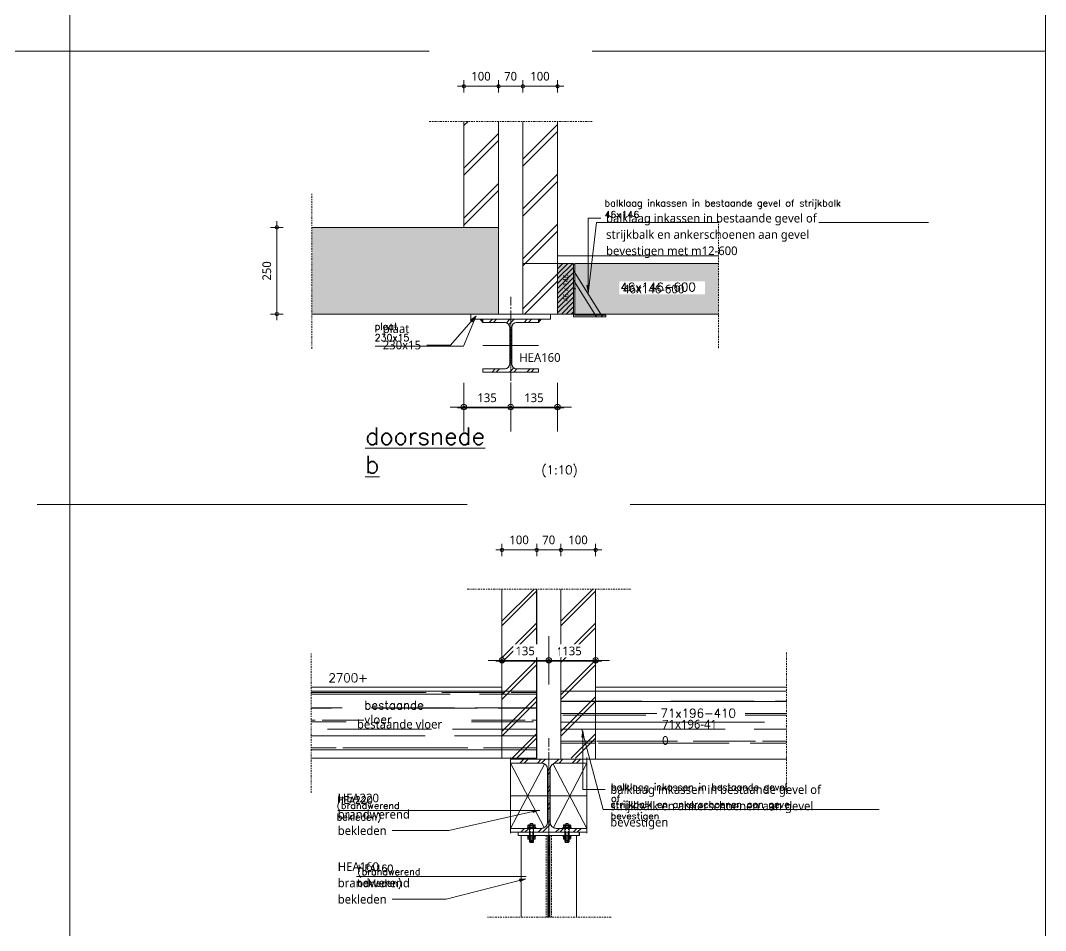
# Model space of a CAD drawing. Header units: millimetres. Extents: x -14163 to 55687, y -143 to 37302.
# Drawn here: x 26132 to 29086, y 31679 to 34302 of the extents above; entities that cross this region are included whole.
import ezdxf

# ---------------------------------------------------------------- set-up
doc = ezdxf.new("R2010")
doc.units = ezdxf.units.MM
for name, pattern in [('Dash', [6.35, 3.175, -3.175]), ('IMPORT-CENTER _3_', [1016, 635, -127, 127, -127]), ('IMPORT-DASHED2 _2_', [190.5, 127, -63.5]), ('MV_center', [15, 6, -3, 3, -3]), ('MV_hartlijn_staal', [6.6, 5, -0.8, 0, -0.8]), ('Streep 1_1', [2, 1, -1])]:
    doc.linetypes.add(name, pattern=pattern)
for name, color, linetype, lineweight in [('A-ANNO-DIMS', 211, 'Continuous', 13), ('A-ANNO-DIMS-10', 211, 'Continuous', 13), ('A-ANNO-NOTE', 131, 'Continuous', 18), ('A-DETL', 90, 'Continuous', 13), ('A-DETL-GENF', 92, 'Continuous', 18), ('A-DETL-GENF-HDLN', 1, 'Dash', 18), ('A-DETL-IDEN', 3, 'Continuous', 18), ('A-DETL-MEDM', 33, 'Continuous', 18), ('ARCERING', 55, 'Continuous', 13), ('AS', 1, 'IMPORT-CENTER _3_', 13), ('doorbraakdetails_dwg', 8, 'Continuous', 13), ('FUNDERING', 2, 'Continuous', 13), ('G-ANNO-TEXT', 231, 'Continuous', 13), ('MAATVOERING', 1, 'Continuous', 13), ('STAAL', 2, 'Continuous', 13)]:
    doc.layers.add(name, color=color, linetype=linetype, lineweight=lineweight)
doc.styles.add('RomanS', font='romans__.ttf', dxfattribs={"height": 635})
doc.styles.add('RomanS_1', font='romans__.ttf', dxfattribs={"height": 1270})
doc.styles.add('RomanS_2', font='romans__.ttf', dxfattribs={"height": 508})
doc.styles.add('Segoe UI', font='segoeui.ttf', dxfattribs={"height": 15})
doc.styles.add('Segoe UI_3', font='segoeui.ttf', dxfattribs={"height": 25})
doc.dimstyles.new('2_5_mm', dxfattribs={"dimscale": 304.8, "dimtxt": 26.184099, "dimasz": 0.032808, "dimexe": 0.059055, "dimexo": 0.0625, "dimgap": 0.029528, "dimtad": 1, "dimdec": 0, "dimzin": 0, "dimdsep": 46, "dimtxsty": 'Segoe UI_3', "dimblk1": 'DOTBLANK', "dimblk2": 'DOTBLANK', "dimsah": 1, "dimcen": 0.09, "dimdle": 0.059055, "dimazin": 0, "dimtfac": 1, "dimtdec": 4, "dimtix": 1, "dimtmove": 0, "dimatfit": 3, "dimfxl": 0.059055, "dimfxlon": 1, "dimtvp": 1, "dimtfill": 1, "dimtolj": 1, "dimtzin": 0, "dimarcsym": 2})
pattern_1 = [(45, (0, 0), (-71.84205, 71.84205), []), (45, (20.32, 0), (-71.84205, 71.84205), [])]

# ---------------------------------------------------------------- blocks, each defined once
blk = doc.blocks.new('doorbraakdetails_dwg_DOT2035-5098676-Details Constructie')
at = {"color": 250, "lineweight": 13}
for p, q in [((0, 17.78), (0, -17.78)), ((-5.08, 0), (10.16, 0))]:
    blk.add_line(p, q, dxfattribs=at)
blk.add_circle((0, 0), 2.03, dxfattribs=at)
blk = doc.blocks.new('doorbraakdetails_dwg_HE160A-5098843-Details Constructie')
at = {"layer": 'STAAL'}
for centre, start, end in [((-91.44, 264.16), 70.028763, 90), ((-91.44, 264.16), 25.028763, 64.971237), ((91.44, 264.16), 115.028763, 154.971237), ((91.44, 264.16), 90, 109.971237), ((-91.44, 264.16), 360, 19.971237), ((91.44, 264.16), 160.028763, 180), ((-91.44, -264.16), 295.028763, 334.971237), ((-91.44, -264.16), 340.028763, 0), ((91.44, -264.16), 180, 199.971237), ((91.44, -264.16), 205.028763, 244.971237), ((-91.44, -264.16), 270, 289.971237), ((91.44, -264.16), 250.028763, 270)]:
    blk.add_arc(centre, 76.2, start, end, dxfattribs=at)
blk = doc.blocks.new('doorbraakdetails_dwg_DOT2035-5098677-Details Constructie')
at = {"layer": 'MAATVOERING'}
for p, q in [((0, 17.78), (0, -17.78)), ((-5.08, 0), (10.16, 0))]:
    blk.add_line(p, q, dxfattribs=at)
blk.add_circle((0, 0), 2.03, dxfattribs=at)
blk = doc.blocks.new('doorbraakdetails_dwg-4168051-Details Constructie')
at = {"layer": 'ARCERING'}
h = blk.add_hatch(color=8, dxfattribs=at)
h.paths.add_polyline_path([(316572, 168743), (327076, 168743), (327076, 172451), (316572, 172451), (316572, 171067)])
h.paths.add_polyline_path([(326107, 170194), (319833, 170194), (319833, 171147), (326107, 171147)])
h = blk.add_hatch(dxfattribs=at)
h.set_pattern_fill('FP_44', color=256, style=0, pattern_type=2)
h.set_pattern_definition([(45, (260545.78, 88560.05), (-224.5064, 224.5064), [])])
h.paths.add_polyline_path([(314337, 131150), (314344, 131153), (314342, 131153)])
h.paths.add_polyline_path([(314554, 131423), (314557, 131431), (314556, 131431)])
h.paths.add_polyline_path([(314515, 135631), (314512, 135638), (314512, 135636)])
h.paths.add_polyline_path([(314241, 135848), (314234, 135851), (314234, 135850)])
at = {"color": 250, "lineweight": 13}
for p, q in [((311741, 143391), (314154, 143391)), ((315170, 143391), (317583, 143391)), ((299207, 132402), (314005, 132402)), ((300577, 127564), (313016, 127564))]:
    blk.add_line(p, q, dxfattribs=at)
at = {"color": 250, "lineweight": 13, "flags": 128}
blk.add_lwpolyline([(317088, 138317), (318630, 132478), (338854, 132478)], dxfattribs=at)
at = {"color": 2, "lineweight": 13}
for centre, start, end in [((314116, 135410), 73.34868, 90), ((315208, 135410), 90, 106.65132), ((314116, 135410), 56.59269, 67.98717), ((314116, 135410), 39.61981, 50.38019), ((314116, 135410), 22.01283, 33.40731), ((314116, 135410), 0, 16.65132), ((315208, 135410), 163.34868, 180), ((315208, 135410), 146.59269, 157.98717), ((315208, 135410), 129.61981, 140.38019), ((315208, 135410), 112.01283, 123.40731), ((314116, 131549), 326.59269, 337.98717), ((314116, 131549), 343.34868, 0), ((315208, 131549), 180, 196.65132), ((315208, 131549), 202.01283, 213.40731), ((314116, 131549), 270, 286.65132), ((314116, 131549), 292.01283, 303.40731), ((314116, 131549), 309.61981, 320.38019), ((315208, 131549), 219.61981, 230.38019), ((315208, 131549), 236.59269, 247.98717), ((315208, 131549), 253.34868, 270)]:
    blk.add_arc(centre, 457, start, end, dxfattribs=at)
at = {"layer": 'ARCERING'}
for p, q in [((311233, 146259), (313579, 148606)), ((315551, 146259), (317897, 148606)), ((311233, 145922), (313773, 148462)), ((315551, 145922), (318091, 148462)), ((311233, 143565), (313773, 146105)), ((311233, 143228), (313773, 145768)), ((315551, 143565), (318091, 146105)), ((315551, 143228), (318091, 145768)), ((311233, 140871), (313773, 143411)), ((315551, 140871), (318091, 143411)), ((311233, 140534), (313773, 143074)), ((315551, 140534), (318091, 143074)), ((297260, 141032), (305682, 141032)), ((297260, 140926), (307450, 140926)), ((311233, 138177), (313773, 140717)), ((311233, 137840), (313773, 140380)), ((311900, 141032), (313773, 141032)), ((315551, 138177), (318091, 140717)), ((315551, 137840), (318091, 140380)), ((323605, 140401), (329701, 140401)), ((331225, 140401), (332064, 140401)), ((297260, 139905), (299525, 139905)), ((297260, 139889), (298763, 139889)), ((301659, 139905), (307755, 139905)), ((301811, 139889), (309431, 139889)), ((297260, 139005), (297559, 139005)), ((297260, 138883), (299830, 138883)), ((298062, 139005), (301116, 139005)), ((313424, 139005), (313773, 139005)), ((329046, 139502), (332064, 139502)), ((329046, 139380), (332064, 139380)), ((298459, 138365), (306079, 138365)), ((329701, 138359), (332064, 138359)), ((297260, 137862), (305621, 137862)), ((311973, 136223), (313773, 138023)), ((312310, 136223), (313773, 137686)), ((315551, 137475), (318091, 137475)), ((316291, 136223), (318091, 138023)), ((316628, 136223), (318091, 137686)), ((318185, 137475), (324092, 137475)), ((325235, 137475), (329807, 137475)), ((330310, 137475), (332064, 137475)), ((297260, 136978), (299083, 136978)), ((299586, 136978), (308730, 136978)), ((299830, 136841), (305926, 136841)), ((321776, 137338), (327872, 137338))]:
    blk.add_line(p, q, dxfattribs=at)
at = {"layer": 'ARCERING', "flags": 128}
for points in [[(306825, 141032), (311233, 141032), (311397, 141032)], [(309584, 140926), (311233, 140926), (313773, 140926)], [(315551, 140401), (318091, 140401), (321471, 140401)], [(315551, 140386), (318091, 140386), (332064, 140386)], [(309279, 139905), (311233, 139905), (313773, 139905)], [(310955, 139889), (311233, 139889), (313773, 139889)], [(308993, 139005), (311233, 139005), (312921, 139005)], [(308993, 138883), (311233, 138883), (313546, 138883)], [(315551, 139502), (318091, 139502), (322568, 139502)], [(315551, 138862), (318091, 138862), (330463, 138862)], [(315680, 139380), (318091, 139380), (321776, 139380)], [(307603, 138365), (311233, 138365), (313773, 138365)], [(315551, 138359), (318091, 138359), (327567, 138359)], [(307755, 137862), (311233, 137862), (313773, 137862)], [(297697, 136841), (297260, 136841), (302726, 136841)], [(307450, 136841), (311233, 136841), (313773, 136841), (311233, 136841), (304250, 136841)], [(309873, 136978), (311233, 136978), (313773, 136978)], [(319642, 137338), (318298, 137338), (327110, 137338)], [(330158, 137338), (332064, 137338), (329396, 137338)]]:
    blk.add_lwpolyline(points, dxfattribs=at)
blk.add_lwpolyline([(318091, 137338), (315551, 137338)], close=True, dxfattribs=at)
at = {"layer": 'AS'}
for p, q in [((316471, 170597), (316640, 170597)), ((311873, 170013), (311873, 168362)), ((311873, 164501), (311873, 163414)), ((314662, 137692), (314662, 136146)), ((314662, 130812), (314662, 124592)), ((314662, 130812), (314662, 129324))]:
    blk.add_line(p, q, dxfattribs=at)
at = {"layer": 'FUNDERING'}
for p, q in [((316572, 172451), (316572, 168656)), ((316471, 168743), (316471, 168554)), ((315551, 136146), (315551, 141125))]:
    blk.add_line(p, q, dxfattribs=at)
at = {"layer": 'FUNDERING', "color": 1}
for p, q in [((311233, 136223), (311233, 148606)), ((313773, 148606), (313773, 136223)), ((315551, 141125), (315551, 148606)), ((318091, 136146), (318091, 148606))]:
    blk.add_line(p, q, dxfattribs=at)
at = {"layer": 'MAATVOERING'}
for p, q in [((279604, 98107), (279604, 223774)), ((305904, 188003), (256010, 188003)), ((351028, 188003), (317842, 188003)), ((279604, 98107), (279604, 180977)), ((334434, 175460), (342460, 175460)), ((308952, 161936), (311365, 161936)), ((314794, 161936), (312381, 161936)), ((277210, 154801), (308693, 154801)), ((320631, 154801), (351028, 154801))]:
    blk.add_line(p, q, dxfattribs=at)
at = {"layer": 'MAATVOERING', "flags": 128}
for points in [[(351028, 223774), (351028, 2540), (2540, 2540), (2540, 91785)], [(317536, 170249), (318147, 175460), (327076, 175460)], [(301952, 166396), (308406, 166396), (309352, 168605)]]:
    blk.add_lwpolyline(points, dxfattribs=at)
at = {"layer": 'STAAL', "color": 1}
for p, q in [((315302, 173010), (327076, 173010)), ((311233, 141430), (297260, 141430)), ((313773, 141125), (297260, 141125)), ((318091, 141430), (332064, 141430)), ((313773, 136223), (297260, 136223)), ((313303, 130812), (313303, 130203)), ((315901, 130812), (315901, 130203)), ((312630, 130565), (312630, 124592)), ((316694, 130565), (316694, 124592))]:
    blk.add_line(p, q, dxfattribs=at)
at = {"layer": 'STAAL'}
for p, q in [((316471, 172401), (316572, 172401)), ((318602, 168554), (316471, 171944)), ((316572, 172451), (327076, 172451)), ((318152, 168554), (316471, 171228)), ((312762, 168743), (310984, 168743)), ((316471, 168743), (327076, 168743)), ((315551, 141125), (332064, 141125)), ((317456, 136146), (332064, 136146))]:
    blk.add_line(p, q, dxfattribs=at)
at = {"layer": 'STAAL', "color": 1, "linetype": 'IMPORT-DASHED2 _2_'}
for p, q in [((314459, 130565), (314459, 124592)), ((314865, 130565), (314865, 124592))]:
    blk.add_line(p, q, dxfattribs=at)
at = {"layer": 'STAAL', "flags": 128}
for points in [[(308952, 168743), (308952, 168362), (309642, 168362)], [(314105, 168362), (314794, 168362), (314794, 168743)], [(316471, 168554), (318848, 168554), (318848, 168656), (316572, 168656)]]:
    blk.add_lwpolyline(points, dxfattribs=at)
at = {"layer": 'STAAL', "color": 1, "flags": 128}
for points in [[(314353, 135800), (311868, 131092), (311868, 135867), (314324, 131145)], [(315000, 131145), (317456, 135867), (317456, 131092), (314971, 135800)], [(313494, 131092), (313494, 131446), (313303, 131446), (313303, 131092)], [(316091, 131092), (316091, 131446), (315901, 131446), (315901, 131092)], [(312427, 130768), (312427, 130565), (316897, 130565), (316897, 130768)], [(313303, 130203), (313494, 130203), (313494, 130812)], [(315901, 130203), (316091, 130203), (316091, 130812)]]:
    blk.add_lwpolyline(points, dxfattribs=at)
for points in [[(313156, 131134), (313641, 131134), (313641, 131273), (313156, 131273)], [(315753, 131134), (316238, 131134), (316238, 131273), (315753, 131273)], [(313156, 130391), (313641, 130391), (313641, 130529), (313156, 130529)], [(315753, 130391), (316238, 130391), (316238, 130529), (315753, 130529)]]:
    blk.add_lwpolyline(points, close=True, dxfattribs=at)
for name, p, xscale, yscale, zscale in [('doorbraakdetails_dwg_HE160A-5098843-Details Constructie', (311873, 166431), 5, 5, 5), ('doorbraakdetails_dwg_DOT2035-5098677-Details Constructie', (311873, 161936), 100, 100, 100), ('doorbraakdetails_dwg_DOT2035-5098677-Details Constructie', (315302, 161936), 100, 100, 100), ('doorbraakdetails_dwg_DOT2035-5098676-Details Constructie', (314662, 143391), 100, 100, 100), ('doorbraakdetails_dwg_DOT2035-5098676-Details Constructie', (318091, 143391), 100, 100, 100)]:
    blk.add_blockref(name, p, dxfattribs=dict(xscale=xscale, yscale=yscale, zscale=zscale))
at = {"xscale": 100, "yscale": 100, "zscale": 100, "rotation": 180}
for name, p in [('doorbraakdetails_dwg_DOT2035-5098677-Details Constructie', (308444, 161936)), ('doorbraakdetails_dwg_DOT2035-5098677-Details Constructie', (311873, 161936)), ('doorbraakdetails_dwg_DOT2035-5098676-Details Constructie', (311233, 143391)), ('doorbraakdetails_dwg_DOT2035-5098676-Details Constructie', (314662, 143391))]:
    blk.add_blockref(name, p, dxfattribs=at)
at = {"color": 6, "lineweight": 13, "insert": (301228, 160444), "char_height": 1270, "width": 11898.77, "attachment_point": 1, "line_spacing_factor": 0.983083, "style": 'RomanS_1'}
blk.add_mtext('\\Ldoorsnede\\Pb', dxfattribs=at)
at = {"color": 2, "lineweight": 13, "char_height": 635, "width": 2203.84, "attachment_point": 2, "line_spacing_factor": 0.983083, "style": 'RomanS'}
for insert in [(312947, 144322), (316004, 144322)]:
    blk.add_mtext('135', dxfattribs=dict(at, insert=insert))
at = {"layer": 'MAATVOERING', "color": 2, "line_spacing_factor": 0.983083}
for s, insert, char_height, width, attachment_point, style in [('balklaag inkassen in bestaande gevel of strijkbalk\\P46x146', (318742, 177121), 508, 24458.27, 1, 'RomanS_2'), ('46x146-600', (319901, 171044), 635, 7454.39, 1, 'RomanS'), ('plaat\\P230x15', (301907, 168108), 508, 3440.99, 1, 'RomanS_2'), ('HEA160', (312497, 165751), 635, 4415.41, 1, 'RomanS'), ('135', (310159, 162731), 508, 1763.82, 2, 'RomanS_2'), ('135', (313588, 162731), 508, 1763.82, 2, 'RomanS_2'), ('(1:10)', (314117, 157649), 635, 3618.94, 1, 'RomanS'), ('2700+', (298526, 142426), 635, 3889.58, 1, 'RomanS'), ('bestaande\\Pvloer', (301154, 140437), 635, 5923.3, 1, 'RomanS'), ('71x196-410', (322839, 139841), 635, 7454.39, 1, 'RomanS'), ('balklaag inkassen in bestaande gevel\\Pof', (319222, 134374), 508, 18133.28, 1, 'RomanS_2'), ('(brandwerend\\Pbekleden)', (299132, 133017), 508, 6287.85, 1, 'RomanS_2'), ('HEA220', (299171, 133423), 508, 3533.82, 1, 'RomanS_2'), ('strijkbalk en ankerschoenen aan gevel\\Pbevestigen', (319184, 133093), 508, 18671.71, 1, 'RomanS_2'), ('HEA160', (300689, 128414), 508, 3533.82, 1, 'RomanS_2'), ('(brandwerend\\Pbekleden)', (300651, 128179), 508, 6287.85, 1, 'RomanS_2')]:
    blk.add_mtext(s, dxfattribs=dict(at, insert=insert, char_height=char_height, width=width, attachment_point=attachment_point, style=style))
blk = doc.blocks.new('28 Staalprofielen- IPE_HEA_HEB 2d - HEA160-V103-Details Constructie')
at = {"layer": 'A-DETL-GENF', "lineweight": 13}
h = blk.add_hatch(dxfattribs=at)
h.set_pattern_fill('FP_199', color=256, style=0, pattern_type=2)
h.set_pattern_definition([(45, (-27544.907, -33364.364), (-25.144717, 25.144717), []), (45, (-27544.907, -33326.264), (-25.144717, 25.144717), [])])
h.paths.add_polyline_path([(-80, -76), (80, -76), (80, -67), (18, -67), (14.1, -66.5), (10.5, -65), (7.4, -62.6), (5, -59.5), (3.5, -55.9), (3, -52), (3, 52), (3.5, 55.9), (5, 59.5), (7.4, 62.6), (10.5, 65), (14.1, 66.5), (18, 67), (80, 67), (80, 76), (-80, 76), (-80, 67), (-18, 67), (-14.1, 66.5), (-10.5, 65), (-7.4, 62.6), (-5, 59.5), (-3.5, 55.9), (-3, 52), (-3, -52), (-3.5, -55.9), (-5, -59.5), (-7.4, -62.6), (-10.5, -65), (-14.1, -66.5), (-18, -67), (-80, -67)])
at = {"layer": 'A-DETL-GENF'}
for p, q in [((80, 76), (-80, 76)), ((-80, 76), (-80, 67)), ((80, 76), (-80, 76)), ((-80, 76), (-80, 67)), ((-80, 67), (-18, 67)), ((-80, 67), (-18, 67)), ((18, 67), (80, 67)), ((80, 67), (18, 67)), ((80, 67), (80, 76)), ((80, 76), (80, 67)), ((-3, 52), (-3, -52)), ((-3, 52), (-3, -52)), ((3, -52), (3, 52)), ((3, 52), (3, -52)), ((-80, 0), (80, 0)), ((-18, -67), (-80, -67)), ((-80, -67), (-80, -76)), ((-80, -76), (-80, -67)), ((-80, -67), (-18, -67)), ((-80, -76), (80, -76)), ((80, -76), (-80, -76)), ((80, -67), (18, -67)), ((80, -67), (18, -67)), ((80, -76), (80, -67)), ((80, -76), (80, -67))]:
    blk.add_line(p, q, dxfattribs=at)
at = {"layer": 'A-DETL-GENF', "linetype": 'MV_hartlijn_staal', "lineweight": 13}
blk.add_line((0, 81), (0, -76), dxfattribs=at)
at = {"layer": 'A-DETL-GENF'}
for centre, start, end in [((-18, 52), 0, 90), ((-18, 52), 360, 90), ((18, 52), 90, 180), ((18, 52), 90, 180), ((-18, -52), 270, 0), ((-18, -52), 270, 0), ((18, -52), 180, 270), ((18, -52), 180, 270)]:
    blk.add_arc(centre, 15, start, end, dxfattribs=at)
blk = doc.blocks.new('00 hout_rechthoekig_sls - Vuren 46x146-V104-Details Constructie')
at = {"layer": 'A-DETL-GENF', "lineweight": 13}
blk.add_hatch(color=256, dxfattribs=at).paths.add_polyline_path([(0, -46), (146, -46), (146, 0), (0, 0)])
at = {"layer": 'A-DETL-MEDM', "lineweight": 13}
h = blk.add_hatch(dxfattribs=at)
h.set_pattern_fill('FP_200', color=256, style=0, pattern_type=2)
h.set_pattern_definition([(315, (-33455.364, 27679.907), (7.0710678, 7.0710678), [])])
h.paths.add_polyline_path([(0, -46), (146, -46), (146, 0), (0, 0)])
at = {"layer": 'A-DETL-MEDM'}
for p, q in [((0, 0), (146, 0)), ((0, -46), (0, 0)), ((146, 0), (146, -46)), ((146, 0), (146, -46)), ((146, 0), (146, -46)), ((146, -46), (0, -46)), ((146, -46), (0, -46))]:
    blk.add_line(p, q, dxfattribs=at)
blk = doc.blocks.new('28 Staalprofielen- IPE_HEA_HEB 2d - HEA220-V111-Details Constructie')
at = {"layer": 'A-DETL-GENF', "lineweight": 13}
h = blk.add_hatch(dxfattribs=at)
h.set_pattern_fill('FP_206', color=256, style=0, pattern_type=2)
h.set_pattern_definition([(45, (-27654.7, -32067.042), (-25.144717, 25.144717), []), (45, (-27654.7, -32028.942), (-25.144717, 25.144717), [])])
h.paths.add_polyline_path([(110, -105), (110, -94), (21.5, -94), (16.8, -93.4), (12.5, -91.6), (8.8, -88.7), (5.9, -85), (4.1, -80.7), (3.5, -76), (3.5, 76), (4.1, 80.7), (5.9, 85), (8.8, 88.7), (12.5, 91.6), (16.8, 93.4), (21.5, 94), (110, 94), (110, 105), (-110, 105), (-110, 94), (-21.5, 94), (-16.8, 93.4), (-12.5, 91.6), (-8.8, 88.7), (-5.9, 85), (-4.1, 80.7), (-3.5, 76), (-3.5, -76), (-4.1, -80.7), (-5.9, -85), (-8.8, -88.7), (-12.5, -91.6), (-16.8, -93.4), (-21.5, -94), (-110, -94), (-110, -105)])
at = {"layer": 'A-DETL-GENF'}
for p, q in [((110, 105), (-110, 105)), ((-110, 105), (-110, 94)), ((110, 105), (-110, 105)), ((-110, 105), (-110, 94)), ((-110, 94), (-21.5, 94)), ((-110, 94), (-21.5, 94)), ((21.5, 94), (110, 94)), ((110, 94), (21.5, 94)), ((110, 94), (110, 105)), ((110, 105), (110, 94)), ((-3.5, 76), (-3.5, -76)), ((-3.5, 76), (-3.5, -76)), ((3.5, -76), (3.5, 76)), ((3.5, 76), (3.5, -76)), ((-110, 0), (110, 0)), ((-21.5, -94), (-110, -94)), ((-110, -94), (-110, -105)), ((-110, -105), (-110, -94)), ((-110, -94), (-21.5, -94)), ((-110, -105), (110, -105)), ((110, -105), (-110, -105)), ((110, -94), (21.5, -94)), ((110, -94), (21.5, -94)), ((110, -105), (110, -94)), ((110, -105), (110, -94))]:
    blk.add_line(p, q, dxfattribs=at)
at = {"layer": 'A-DETL-GENF', "linetype": 'MV_hartlijn_staal', "lineweight": 13}
blk.add_line((0, 110), (0, -105), dxfattribs=at)
at = {"layer": 'A-DETL-GENF'}
for centre, start, end in [((-21.5, 76), 0, 90), ((-21.5, 76), 360, 90), ((21.5, 76), 90, 180), ((21.5, 76), 90, 180), ((-21.5, -76), 270, 0), ((-21.5, -76), 270, 0), ((21.5, -76), 180, 270), ((21.5, -76), 180, 270)]:
    blk.add_arc(centre, 18, start, end, dxfattribs=at)
blk = doc.blocks.new('00 bout_moer - M12-4299274-Details Constructie')
at = {"layer": 'A-DETL-GENF'}
for p, q in [((-10.5, 9.4), (-9.5, 10.5)), ((-10.5, 9.4), (-9, 6)), ((-10.5, -9), (-10.5, 9.4)), ((-9, 6), (-10.5, 2.6)), ((-10.5, 2.6), (-10.5, -2.6)), ((-9.5, 10.5), (-3.2, 10.5)), ((-9, 6), (-3.8, 6)), ((-2.2, 2.6), (-3.8, 6)), ((-3.8, 6), (-2.2, 9.4)), ((-3.2, 10.5), (-2.2, 9.4)), ((-2.2, 0), (-2.2, 12)), ((-2.2, 12), (0, 12)), ((-2.2, 9.4), (-2.2, 0)), ((-2.2, -2.6), (-2.2, 2.6)), ((-2.2, -12), (-2.2, 0)), ((-2.2, 0), (-2.2, -9)), ((0, 12), (0, -12)), ((20.7, -12), (20.7, 12)), ((20.7, 12), (23, 12)), ((23, 12), (23, 0)), ((23, 9), (24.1, 10.5)), ((23, 0), (23, 9)), ((23, 9), (24.5, 5.8)), ((24.5, 5.8), (23, 2.6)), ((23, 2.6), (23, -2.6)), ((23, -9.4), (23, 0)), ((23, 0), (23, -12)), ((24.1, 10.5), (30.3, 10.5)), ((29.7, 5.8), (24.5, 5.8)), ((29.7, 5.8), (31.2, 9)), ((31.2, 2.6), (29.7, 5.8)), ((30.3, 10.5), (31.2, 9)), ((31.2, 9), (31.2, -9.4)), ((31.2, -2.6), (31.2, 2.6)), ((-10.5, -2.6), (-9, -5.8)), ((-9, -5.8), (-10.5, -9)), ((-9.5, -10.5), (-10.5, -9)), ((-3.4, -10.5), (-9.5, -10.5)), ((-9, -5.8), (-3.8, -5.8)), ((-3.8, -5.8), (-2.2, -2.6)), ((-2.2, -9), (-3.8, -5.8)), ((-2.2, -9), (-3.4, -10.5)), ((0, -12), (-2.2, -12)), ((23, -12), (20.7, -12)), ((23, -2.6), (24.5, -6)), ((24.5, -6), (23, -9.4)), ((24, -10.5), (23, -9.4)), ((30.2, -10.5), (24, -10.5)), ((29.7, -6), (24.5, -6)), ((29.7, -6), (31.2, -2.6)), ((31.2, -9.4), (29.7, -6)), ((31.2, -9.4), (30.2, -10.5))]:
    blk.add_line(p, q, dxfattribs=at)
at = {"layer": 'A-DETL-GENF', "linetype": 'Streep 1_1', "lineweight": 13}
for p, q in [((0, 6), (38.4, 6)), ((40.4, 4.5), (38.4, 6)), ((38.4, -6), (38.4, 6)), ((40.4, 4.5), (40.4, -4.5)), ((0, -6), (38.4, -6)), ((40.4, -4.5), (38.4, -6))]:
    blk.add_line(p, q, dxfattribs=at)
at = {"layer": 'A-DETL-GENF-HDLN'}
for p, q in [((0, 6), (1.5, 4.5)), ((0, 6), (0, -6)), ((1.5, 4.5), (38.4, 4.5)), ((0, -6), (1.5, -4.5)), ((1.5, -4.5), (38.4, -4.5))]:
    blk.add_line(p, q, dxfattribs=at)
blk = doc.blocks.new('NLRS_00_DI_maskeer - Type 1-4234379-Details Constructie')
at = {"layer": 'A-DETL-GENF', "linetype": 'MV_center'}
blk.add_line((350, 0), (-100, 0), dxfattribs=at)
blk = doc.blocks.new('NLRS_00_DI_maskeer - Type 1-4234586-Details Constructie')
at = {"layer": 'A-DETL-GENF', "linetype": 'MV_center'}
blk.add_line((268, 0), (-100, 0), dxfattribs=at)
blk = doc.blocks.new('NLRS_00_DI_maskeer - Type 1-4235016-Details Constructie')
at = {"layer": 'A-DETL-GENF', "linetype": 'MV_center'}
blk.add_line((370, 0), (-100, 0), dxfattribs=at)
blk = doc.blocks.new('NLRS_00_DI_maskeer - Type 1-4235014-Details Constructie')
at = {"layer": 'A-DETL-GENF', "linetype": 'MV_center'}
blk.add_line((260, 0), (-100, 0), dxfattribs=at)
blk = doc.blocks.new('NLRS_00_DI_maskeer - Type 1-4235017-Details Constructie')
at = {"layer": 'A-DETL-GENF', "linetype": 'MV_center'}
blk.add_line((305, 0), (-100, 0), dxfattribs=at)
blk = doc.blocks.new('NLRS_00_DI_maskeer - Type 1-4235033-Details Constructie')
at = {"layer": 'A-DETL-GENF', "linetype": 'MV_center'}
blk.add_line((308, 0), (-100, 0), dxfattribs=at)
blk = doc.blocks.new('DIMBLOCK199-Details Constructie')
at = {"layer": 'A-ANNO-DIMS-10'}
for p, q in [((26870.7, 33723.4), (26870.7, 33437.4)), ((26870.7, 33705.4), (26852.7, 33705.4)), ((26870.7, 33705.4), (26888.7, 33705.4)), ((26870.7, 33455.4), (26852.7, 33455.4)), ((26870.7, 33455.4), (26888.7, 33455.4))]:
    blk.add_line(p, q, dxfattribs=at)
for centre in [(26870.7, 33705.4), (26870.7, 33455.4)]:
    blk.add_circle(centre, 5, dxfattribs=at)
at = {"layer": 'A-ANNO-DIMS-10', "color": 0, "insert": (26829.1, 33551.8), "char_height": 25, "width": 68.555, "attachment_point": 1, "rotation": 90, "line_spacing_factor": 1.142579, "style": 'Segoe UI_3', "bg_fill": 3, "box_fill_scale": 1.25, "bg_fill_color": 9, "bg_fill_true_color": 13158600, "bg_fill_transparency": 0}
blk.add_mtext('250', dxfattribs=at)
blk = doc.blocks.new('_DotBlank')
at = {"color": 0, "linetype": 'ByBlock', "lineweight": -2}
blk.add_line((-0.5, 0), (-1, 0), dxfattribs=at)
blk.add_circle((0, 0), 0.5, dxfattribs=at)
blk = doc.blocks.new('DIMBLOCK200-Details Constructie')
at = {"layer": 'A-ANNO-DIMS-10'}
for p, q in [((27409.9, 34111.9), (27409.9, 34129.9)), ((27509.9, 34111.9), (27509.9, 34129.9)), ((27391.9, 34111.9), (27509.9, 34111.9)), ((27409.9, 34111.9), (27409.9, 34093.9)), ((27509.9, 34111.9), (27509.9, 34093.9))]:
    blk.add_line(p, q, dxfattribs=at)
for centre in [(27409.9, 34111.9), (27509.9, 34111.9)]:
    blk.add_circle(centre, 5, dxfattribs=at)
at = {"layer": 'A-ANNO-DIMS-10', "color": 0, "insert": (27431.3, 34153.5), "char_height": 25, "width": 68.555, "attachment_point": 1, "line_spacing_factor": 1.142579, "style": 'Segoe UI_3', "bg_fill": 3, "box_fill_scale": 1.25, "bg_fill_color": 9, "bg_fill_true_color": 13158600, "bg_fill_transparency": 0}
blk.add_mtext('100', dxfattribs=at)
blk = doc.blocks.new('DIMBLOCK201-Details Constructie')
at = {"layer": 'A-ANNO-DIMS-10'}
for p, q in [((27509.9, 34111.9), (27509.9, 34129.9)), ((27579.9, 34111.9), (27579.9, 34129.9)), ((27509.9, 34111.9), (27579.9, 34111.9)), ((27509.9, 34111.9), (27509.9, 34093.9)), ((27579.9, 34111.9), (27579.9, 34093.9))]:
    blk.add_line(p, q, dxfattribs=at)
for centre in [(27509.9, 34111.9), (27579.9, 34111.9)]:
    blk.add_circle(centre, 5, dxfattribs=at)
at = {"layer": 'A-ANNO-DIMS-10', "color": 0, "insert": (27525.9, 34153.5), "char_height": 25, "width": 45.703, "attachment_point": 1, "line_spacing_factor": 1.142579, "style": 'Segoe UI_3', "bg_fill": 3, "box_fill_scale": 1.25, "bg_fill_color": 9, "bg_fill_true_color": 13158600, "bg_fill_transparency": 0}
blk.add_mtext('70', dxfattribs=at)
blk = doc.blocks.new('DIMBLOCK202-Details Constructie')
at = {"layer": 'A-ANNO-DIMS-10'}
for p, q in [((27579.9, 34111.9), (27579.9, 34129.9)), ((27679.9, 34111.9), (27679.9, 34129.9)), ((27579.9, 34111.9), (27697.9, 34111.9)), ((27579.9, 34111.9), (27579.9, 34093.9)), ((27679.9, 34111.9), (27679.9, 34093.9))]:
    blk.add_line(p, q, dxfattribs=at)
for centre in [(27579.9, 34111.9), (27679.9, 34111.9)]:
    blk.add_circle(centre, 5, dxfattribs=at)
at = {"layer": 'A-ANNO-DIMS-10', "color": 0, "insert": (27601.3, 34153.5), "char_height": 25, "width": 68.555, "attachment_point": 1, "line_spacing_factor": 1.142579, "style": 'Segoe UI_3', "bg_fill": 3, "box_fill_scale": 1.25, "bg_fill_color": 9, "bg_fill_true_color": 13158600, "bg_fill_transparency": 0}
blk.add_mtext('100', dxfattribs=at)
blk = doc.blocks.new('DIMBLOCK203-Details Constructie')
at = {"layer": 'A-ANNO-DIMS-10'}
for p, q in [((27391.9, 33185.1), (27544.9, 33185.1)), ((27409.9, 33185.1), (27409.9, 33203.1)), ((27409.9, 33185.1), (27409.9, 33167.1)), ((27544.9, 33185.1), (27544.9, 33203.1)), ((27544.9, 33185.1), (27544.9, 33167.1))]:
    blk.add_line(p, q, dxfattribs=at)
for centre in [(27409.9, 33185.1), (27544.9, 33185.1)]:
    blk.add_circle(centre, 5, dxfattribs=at)
at = {"layer": 'A-ANNO-DIMS-10', "color": 0, "insert": (27448.8, 33226.7), "char_height": 25, "width": 68.555, "attachment_point": 1, "line_spacing_factor": 1.142579, "style": 'Segoe UI_3', "bg_fill": 3, "box_fill_scale": 1.25, "bg_fill_color": 9, "bg_fill_true_color": 13158600, "bg_fill_transparency": 0}
blk.add_mtext('135', dxfattribs=at)
blk = doc.blocks.new('DIMBLOCK204-Details Constructie')
at = {"layer": 'A-ANNO-DIMS-10'}
for p, q in [((27544.9, 33185.1), (27544.9, 33203.1)), ((27544.9, 33185.1), (27697.9, 33185.1)), ((27544.9, 33185.1), (27544.9, 33167.1)), ((27679.9, 33185.1), (27679.9, 33203.1)), ((27679.9, 33185.1), (27679.9, 33167.1))]:
    blk.add_line(p, q, dxfattribs=at)
for centre in [(27544.9, 33185.1), (27679.9, 33185.1)]:
    blk.add_circle(centre, 5, dxfattribs=at)
at = {"layer": 'A-ANNO-DIMS-10', "color": 0, "insert": (27583.8, 33226.7), "char_height": 25, "width": 68.555, "attachment_point": 1, "line_spacing_factor": 1.142579, "style": 'Segoe UI_3', "bg_fill": 3, "box_fill_scale": 1.25, "bg_fill_color": 9, "bg_fill_true_color": 13158600, "bg_fill_transparency": 0}
blk.add_mtext('135', dxfattribs=at)
blk = doc.blocks.new('DIMBLOCK210-Details Constructie')
at = {"layer": 'A-ANNO-DIMS-10'}
for p, q in [((27519.7, 32455.2), (27519.7, 32473.2)), ((27654.7, 32455.2), (27654.7, 32473.2)), ((27501.7, 32455.2), (27654.7, 32455.2)), ((27519.7, 32455.2), (27519.7, 32437.2)), ((27654.7, 32455.2), (27654.7, 32437.2))]:
    blk.add_line(p, q, dxfattribs=at)
for centre in [(27519.7, 32455.2), (27654.7, 32455.2)]:
    blk.add_circle(centre, 5, dxfattribs=at)
at = {"layer": 'A-ANNO-DIMS-10', "color": 0, "insert": (27558.6, 32496.9), "char_height": 25, "width": 68.555, "attachment_point": 1, "line_spacing_factor": 1.142579, "style": 'Segoe UI_3', "bg_fill": 3, "box_fill_scale": 1.25, "bg_fill_color": 9, "bg_fill_true_color": 13158600, "bg_fill_transparency": 0}
blk.add_mtext('135', dxfattribs=at)
blk = doc.blocks.new('DIMBLOCK211-Details Constructie')
at = {"layer": 'A-ANNO-DIMS-10'}
for p, q in [((27654.7, 32455.2), (27654.7, 32473.2)), ((27789.7, 32455.2), (27789.7, 32473.2)), ((27654.7, 32455.2), (27807.7, 32455.2)), ((27654.7, 32455.2), (27654.7, 32437.2)), ((27789.7, 32455.2), (27789.7, 32437.2))]:
    blk.add_line(p, q, dxfattribs=at)
for centre in [(27654.7, 32455.2), (27789.7, 32455.2)]:
    blk.add_circle(centre, 5, dxfattribs=at)
at = {"layer": 'A-ANNO-DIMS-10', "color": 0, "insert": (27693.6, 32496.9), "char_height": 25, "width": 68.555, "attachment_point": 1, "line_spacing_factor": 1.142579, "style": 'Segoe UI_3', "bg_fill": 3, "box_fill_scale": 1.25, "bg_fill_color": 9, "bg_fill_true_color": 13158600, "bg_fill_transparency": 0}
blk.add_mtext('135', dxfattribs=at)
blk = doc.blocks.new('DIMBLOCK212-Details Constructie')
at = {"layer": 'A-ANNO-DIMS-10'}
for p, q in [((27501.7, 32775.4), (27619.7, 32775.4)), ((27519.7, 32775.4), (27519.7, 32793.4)), ((27519.7, 32775.4), (27519.7, 32757.4)), ((27619.7, 32775.4), (27619.7, 32793.4)), ((27619.7, 32775.4), (27619.7, 32757.4))]:
    blk.add_line(p, q, dxfattribs=at)
for centre in [(27519.7, 32775.4), (27619.7, 32775.4)]:
    blk.add_circle(centre, 5, dxfattribs=at)
at = {"layer": 'A-ANNO-DIMS-10', "color": 0, "insert": (27541.1, 32817), "char_height": 25, "width": 68.555, "attachment_point": 1, "line_spacing_factor": 1.142579, "style": 'Segoe UI_3', "bg_fill": 3, "box_fill_scale": 1.25, "bg_fill_color": 9, "bg_fill_true_color": 13158600, "bg_fill_transparency": 0}
blk.add_mtext('100', dxfattribs=at)
blk = doc.blocks.new('DIMBLOCK213-Details Constructie')
at = {"layer": 'A-ANNO-DIMS-10'}
for p, q in [((27619.7, 32775.4), (27619.7, 32793.4)), ((27619.7, 32775.4), (27689.7, 32775.4)), ((27619.7, 32775.4), (27619.7, 32757.4)), ((27689.7, 32775.4), (27689.7, 32793.4)), ((27689.7, 32775.4), (27689.7, 32757.4))]:
    blk.add_line(p, q, dxfattribs=at)
for centre in [(27619.7, 32775.4), (27689.7, 32775.4)]:
    blk.add_circle(centre, 5, dxfattribs=at)
at = {"layer": 'A-ANNO-DIMS-10', "color": 0, "insert": (27635.7, 32817), "char_height": 25, "width": 45.703, "attachment_point": 1, "line_spacing_factor": 1.142579, "style": 'Segoe UI_3', "bg_fill": 3, "box_fill_scale": 1.25, "bg_fill_color": 9, "bg_fill_true_color": 13158600, "bg_fill_transparency": 0}
blk.add_mtext('70', dxfattribs=at)
blk = doc.blocks.new('DIMBLOCK214-Details Constructie')
at = {"layer": 'A-ANNO-DIMS-10'}
for p, q in [((27689.7, 32775.4), (27689.7, 32793.4)), ((27689.7, 32775.4), (27807.7, 32775.4)), ((27689.7, 32775.4), (27689.7, 32757.4)), ((27789.7, 32775.4), (27789.7, 32793.4)), ((27789.7, 32775.4), (27789.7, 32757.4))]:
    blk.add_line(p, q, dxfattribs=at)
for centre in [(27689.7, 32775.4), (27789.7, 32775.4)]:
    blk.add_circle(centre, 5, dxfattribs=at)
at = {"layer": 'A-ANNO-DIMS-10', "color": 0, "insert": (27711.1, 32817), "char_height": 25, "width": 68.555, "attachment_point": 1, "line_spacing_factor": 1.142579, "style": 'Segoe UI_3', "bg_fill": 3, "box_fill_scale": 1.25, "bg_fill_color": 9, "bg_fill_true_color": 13158600, "bg_fill_transparency": 0}
blk.add_mtext('100', dxfattribs=at)

msp = doc.modelspace()

# ---------------------------------------------------------------- hatches: boundary and pattern name
at = {"layer": 'A-DETL-GENF', "lineweight": 13}
h = msp.add_hatch(dxfattribs=at)
h.set_pattern_fill('FP_115', color=254, style=0, pattern_type=2)
h.set_pattern_definition(pattern_1)
h.paths.add_polyline_path([(27509.9, 33705.4), (27509.9, 34010.9), (27409.9, 34010.9), (27409.9, 33705.4)])
h = msp.add_hatch(dxfattribs=at)
h.set_pattern_fill('FP_115', color=254, style=0, pattern_type=2)
h.set_pattern_definition(pattern_1)
h.paths.add_polyline_path([(27579.9, 33455.4), (27679.9, 33455.4), (27679.9, 34010.9), (27579.9, 34010.9), (27579.9, 33704.3)])
at = {"layer": 'A-DETL-GENF'}
for color, points in [(9, [(27509.9, 33455.4), (27509.9, 33705.4), (26971.5, 33705.4), (26971.5, 33455.4), (27373.9, 33455.4)]), (7, [(27464.9, 33431.4), (27464.9, 33440.4), (27457.1, 33440.4)]), (7, [(27624.9, 33431.4), (27632.8, 33440.4), (27624.9, 33440.4)])]:
    msp.add_hatch(color=color, dxfattribs=at).paths.add_polyline_path(points)
at = {"layer": 'G-ANNO-TEXT'}
for points in [[(27767.7, 33520.2), (27770.8, 33538.2), (27764.5, 33538.2)], [(27443.6, 33448.9), (27429.4, 33437.4), (27434.2, 33433.2)], [(27752.7, 32253.7), (27749.5, 32235.7), (27755.8, 32235.7)], [(27626.1, 32025.3), (27607.8, 32024.4), (27609.2, 32018.2)], [(27588.7, 31827.5), (27570.5, 31826.1), (27572, 31819.9)]]:
    msp.add_hatch(color=7, dxfattribs=at).paths.add_polyline_path(points)

# ---------------------------------------------------------------- linework, layer by layer
at = {"layer": 'A-DETL', "lineweight": 18}
for p, q in [((27409.9, 33705.4), (27409.9, 34010.9)), ((27509.9, 33705.4), (27509.9, 34010.9)), ((27579.9, 33455.4), (27579.9, 34010.9)), ((27679.9, 33601.4), (27679.9, 34010.9)), ((26971.5, 33705.4), (27509.9, 33705.4)), ((27509.9, 33705.4), (27509.9, 33455.4)), ((27579.9, 33601.4), (27679.9, 33601.4)), ((27679.9, 33623.4), (28143.5, 33623.4)), ((27679.9, 33601.4), (27679.9, 33455.4)), ((27679.9, 33601.4), (27725.9, 33601.4)), ((27725.9, 33601.4), (27725.9, 33447.9)), ((27725.9, 33599.4), (27729.9, 33599.4)), ((27729.9, 33601.4), (28143.5, 33601.4)), ((27729.9, 33601.4), (27729.9, 33451.9)), ((27809.8, 33447.9), (27725.9, 33581.4)), ((27792.1, 33447.9), (27725.9, 33553.2)), ((27509.9, 33455.4), (26971.5, 33455.4)), ((27659.9, 33455.4), (27429.9, 33455.4)), ((27429.9, 33440.4), (27429.9, 33455.4)), ((27659.9, 33440.4), (27659.9, 33455.4)), ((27659.9, 33455.4), (27679.9, 33455.4)), ((27679.9, 33455.4), (28143.5, 33455.4)), ((27725.9, 33447.9), (27819.5, 33447.9)), ((27819.5, 33451.9), (27729.9, 33451.9)), ((27819.5, 33447.9), (27819.5, 33451.9)), ((27429.9, 33440.4), (27659.9, 33440.4)), ((27464.9, 33431.4), (27457.1, 33440.4)), ((27624.9, 33431.4), (27632.8, 33440.4)), ((27519.7, 32175), (27519.7, 32662.6)), ((27619.7, 32662.6), (27619.7, 32175)), ((27689.7, 32368), (27689.7, 32662.6)), ((27789.7, 32172), (27789.7, 32662.6)), ((27519.7, 32380), (26969.6, 32380)), ((27619.7, 32368), (26969.6, 32368)), ((27689.7, 32172), (27689.7, 32368)), ((27689.7, 32368), (28339.8, 32368)), ((27789.7, 32380), (28339.8, 32380)), ((27544.7, 31959.3), (27544.7, 32177)), ((27764.7, 31959.3), (27764.7, 32177)), ((27619.7, 32175), (26969.6, 32175)), ((27544.7, 32161), (27641.4, 31975)), ((27642.5, 32158.4), (27544.7, 31973)), ((27764.7, 31973), (27666.9, 32158.4)), ((27668, 31975), (27764.7, 32161)), ((27764.7, 32172), (28339.8, 32172)), ((27566.7, 31962), (27566.7, 31952.3)), ((27566.7, 31952.3), (27742.7, 31952.3)), ((27574.7, 31952.3), (27574.7, 31717.1)), ((27651.7, 31952.3), (27651.7, 31717.1)), ((27657.7, 31952.3), (27657.7, 31717.1)), ((27734.7, 31952.3), (27734.7, 31717.1)), ((27742.7, 31952.3), (27742.7, 31962))]:
    msp.add_line(p, q, dxfattribs=at)
at = {"layer": 'A-DETL', "linetype": 'MV_hartlijn_staal'}
msp.add_line((27654.7, 31952.3), (27654.7, 31717.1), dxfattribs=at)
at = {"layer": 'G-ANNO-TEXT', "color": 250}
for p, q in [((27767.7, 33731.9), (27804.7, 33731.9)), ((27767.7, 33520.2), (27767.7, 33731.9)), ((27770.8, 33538.2), (27764.5, 33538.2)), ((27764.5, 33538.2), (27767.7, 33520.2)), ((27767.7, 33520.2), (27770.8, 33538.2)), ((27443.6, 33448.9), (27371.5, 33366.2)), ((27443.6, 33448.9), (27429.4, 33437.4)), ((27434.2, 33433.2), (27443.6, 33448.9)), ((27429.4, 33437.4), (27434.2, 33433.2)), ((27371.5, 33366.2), (27302.7, 33366.2)), ((27752.7, 32253.7), (27749.5, 32235.7)), ((27749.5, 32235.7), (27755.8, 32235.7)), ((27755.8, 32235.7), (27752.7, 32253.7)), ((27752.7, 32253.7), (27752.7, 32084.7)), ((27752.7, 32084.7), (27816.8, 32084.7)), ((27626.1, 32025.3), (27366, 31966.4)), ((27626.1, 32025.3), (27607.8, 32024.4)), ((27607.8, 32024.4), (27609.2, 32018.2)), ((27609.2, 32018.2), (27626.1, 32025.3)), ((27366, 31966.4), (27203.4, 31966.4)), ((27588.7, 31827.5), (27359.2, 31768.6)), ((27588.7, 31827.5), (27570.5, 31826.1)), ((27570.5, 31826.1), (27572, 31819.9)), ((27572, 31819.9), (27588.7, 31827.5)), ((27359.2, 31768.6), (27203.4, 31768.6))]:
    msp.add_line(p, q, dxfattribs=at)

# ---------------------------------------------------------------- block references
at = {"layer": 'A-DETL-GENF', "linetype": 'MV_center'}
for name, p, rotation in [('NLRS_00_DI_maskeer - Type 1-4235016-Details Constructie', (27679.9, 34010.9), 180), ('NLRS_00_DI_maskeer - Type 1-4234379-Details Constructie', (26971.5, 33705.4), 270), ('NLRS_00_DI_maskeer - Type 1-4234586-Details Constructie', (28143.5, 33455.4), 90), ('NLRS_00_DI_maskeer - Type 1-4235016-Details Constructie', (27789.7, 32662.6), 180), ('NLRS_00_DI_maskeer - Type 1-4235017-Details Constructie', (26969.6, 32380), 270), ('NLRS_00_DI_maskeer - Type 1-4235033-Details Constructie', (28339.8, 32172), 90)]:
    msp.add_blockref(name, p, dxfattribs=dict(at, rotation=rotation))
at = {"layer": 'A-DETL-GENF'}
for name, p in [('28 Staalprofielen- IPE_HEA_HEB 2d - HEA160-V103-Details Constructie', (27544.9, 33364.4)), ('28 Staalprofielen- IPE_HEA_HEB 2d - HEA220-V111-Details Constructie', (27654.7, 32067))]:
    msp.add_blockref(name, p, dxfattribs=at)
at = {"layer": 'A-DETL-GENF', "rotation": 269.9999999999991}
for p in [(27605, 31973), (27707.2, 31973)]:
    msp.add_blockref('00 bout_moer - M12-4299274-Details Constructie', p, dxfattribs=at)
at = {"layer": 'A-DETL-GENF', "linetype": 'MV_center'}
msp.add_blockref('NLRS_00_DI_maskeer - Type 1-4235014-Details Constructie', (27574.7, 31717.1), dxfattribs=at)
at = {"layer": 'A-DETL-MEDM', "lineweight": 13, "rotation": 90}
msp.add_blockref('00 hout_rechthoekig_sls - Vuren 46x146-V104-Details Constructie', (27679.9, 33455.4), dxfattribs=at)
at = {"layer": 'doorbraakdetails_dwg', "color": 2, "xscale": 0.039370078740157, "yscale": 0.039370078740157, "zscale": 0.039370078740157}
msp.add_blockref('doorbraakdetails_dwg-4168051-Details Constructie', (15266.4, 26811.9), dxfattribs=at)

# ---------------------------------------------------------------- texts
at = {"layer": 'A-ANNO-NOTE', "lineweight": 13, "insert": (27696, 33492.2), "char_height": 15, "width": 94.599, "attachment_point": 1, "rotation": 90, "style": 'Segoe UI'}
msp.add_mtext('46 x 146', dxfattribs=at)
at = {"layer": 'G-ANNO-TEXT', "color": 7, "char_height": 25, "attachment_point": 1, "style": 'Segoe UI_3'}
for s, insert, width in [('balklaag inkassen in bestaande gevel of ', (27819.7, 33744.4), 754.388), ('strijkbalk en ankerschoenen aan gevel ', (27819.7, 33697.4), 722.32), ('bevestigen met m12-600', (27819.7, 33650.4), 471.392), ('46x146-600', (27868.6, 33540), 222.067), ('plaat ', (27176, 33425.7), 105.021), ('230x15', (27176, 33378.7), 135.485), ('71x196-41', (27981.2, 32285.7), 198.819), ('0', (27981.2, 32238.7), 23.249), ('balklaag inkassen in bestaande gevel of ', (27831.8, 32097.2), 754.388), ('HEA220', (27046.2, 32072.9), 149.114), ('strijkbalk en ankerschoenen aan gevel ', (27831.8, 32050.2), 722.32), ('brandwerend ', (27046.2, 32025.9), 260.548), ('bevestigen', (27831.8, 32003.2), 203.629), ('bekleden', (27046.2, 31978.9), 172.363), ('HEA160', (27046.2, 31875.1), 149.114), ('brandwerend ', (27046.2, 31828.1), 260.548), ('bekleden', (27046.2, 31781.1), 172.363)]:
    msp.add_mtext(s, dxfattribs=dict(at, insert=insert, width=width))
at = {"layer": 'G-ANNO-TEXT', "color": 253, "insert": (27101.5, 32285.7), "char_height": 25, "width": 298.228, "attachment_point": 1, "style": 'Segoe UI_3'}
msp.add_mtext('bestaande vloer', dxfattribs=at)

# ---------------------------------------------------------------- next in the draw order: texts
at = {"layer": 'A-DETL-IDEN', "lineweight": 13, "insert": (27569.7, 33342.7), "char_height": 25, "width": 149.114, "attachment_point": 1, "style": 'Segoe UI_3', "bg_fill": 3, "box_fill_scale": 1.25, "bg_fill_color": 9, "bg_fill_true_color": 13158600, "bg_fill_transparency": 0}
msp.add_mtext('HEA160', dxfattribs=at)

# ---------------------------------------------------------------- next in the draw order: dimensions: what is measured, and where the dimension line sits
at = {"layer": 'A-ANNO-DIMS'}
for base, p1, p2, override, picture, middle in [((27509.9, 34111.9), (27409.9, 34093.9), (27509.9, 34093.9), {"dimpost": '<>', "dimfxl": 100}, 'DIMBLOCK200-Details Constructie', (27459.9, 34133.9)), ((27544.9, 33185.1), (27409.9, 33203.1), (27544.9, 33203.1), {"dimpost": '<>', "dimfxl": 135}, 'DIMBLOCK203-Details Constructie', (27477.4, 33207.1)), ((27619.7, 32775.4), (27519.7, 32757.4), (27619.7, 32757.4), {"dimpost": '<>', "dimfxl": 100}, 'DIMBLOCK212-Details Constructie', (27569.7, 32797.4)), ((27654.7, 32455.2), (27519.7, 32473.2), (27654.7, 32437.2), {"dimpost": '<>', "dimfxl": 139.717572}, 'DIMBLOCK210-Details Constructie', (27587.2, 32477.2))]:
    dim = msp.add_linear_dim(base=base, p1=p1, p2=p2, dimstyle='2_5_mm', override=override, dxfattribs=at)
    dim.commit()
    dim.dimension.update_dxf_attribs({"geometry": picture, "text_midpoint": middle})
dim = msp.add_linear_dim(base=(26870.7, 33455.4), p1=(26888.7, 33705.4), p2=(26888.7, 33455.4), angle=90, dimstyle='2_5_mm', override={"dimpost": '<>', "dimfxl": 250}, dxfattribs=at)
dim.commit()
dim.dimension.update_dxf_attribs({"geometry": 'DIMBLOCK199-Details Constructie', "text_midpoint": (26848.8, 33580.4)})

# ---------------------------------------------------------------- next in the draw order: dimensions: what is measured, and where the dimension line sits
for base, p1, p2, override, picture, middle in [((27579.9, 34111.9), (27509.9, 34093.9), (27579.9, 34093.9), {"dimpost": '<>', "dimfxl": 70}, 'DIMBLOCK201-Details Constructie', (27544.9, 34133.8)), ((27679.9, 33185.1), (27544.9, 33203.1), (27679.9, 33203.1), {"dimpost": '<>', "dimfxl": 135}, 'DIMBLOCK204-Details Constructie', (27612.4, 33207.1)), ((27689.7, 32775.4), (27619.7, 32757.4), (27689.7, 32757.4), {"dimpost": '<>', "dimfxl": 70}, 'DIMBLOCK213-Details Constructie', (27654.7, 32797.3)), ((27789.7, 32455.2), (27654.7, 32437.2), (27789.7, 32473.2), {"dimpost": '<>', "dimfxl": 139.717572}, 'DIMBLOCK211-Details Constructie', (27722.2, 32477.2))]:
    dim = msp.add_linear_dim(base=base, p1=p1, p2=p2, dimstyle='2_5_mm', override=override, dxfattribs=at)
    dim.commit()
    dim.dimension.update_dxf_attribs({"geometry": picture, "text_midpoint": middle})

# ---------------------------------------------------------------- next in the draw order: dimensions: what is measured, and where the dimension line sits
for base, p1, p2, picture, middle in [((27679.9, 34111.9), (27579.9, 34093.9), (27679.9, 34093.9), 'DIMBLOCK202-Details Constructie', (27629.9, 34133.9)), ((27789.7, 32775.4), (27689.7, 32757.4), (27789.7, 32757.4), 'DIMBLOCK214-Details Constructie', (27739.7, 32797.4))]:
    dim = msp.add_linear_dim(base=base, p1=p1, p2=p2, dimstyle='2_5_mm', override={"dimpost": '<>', "dimfxl": 100}, dxfattribs=at)
    dim.commit()
    dim.dimension.update_dxf_attribs({"geometry": picture, "text_midpoint": middle})

doc.saveas('drawing.dxf')
